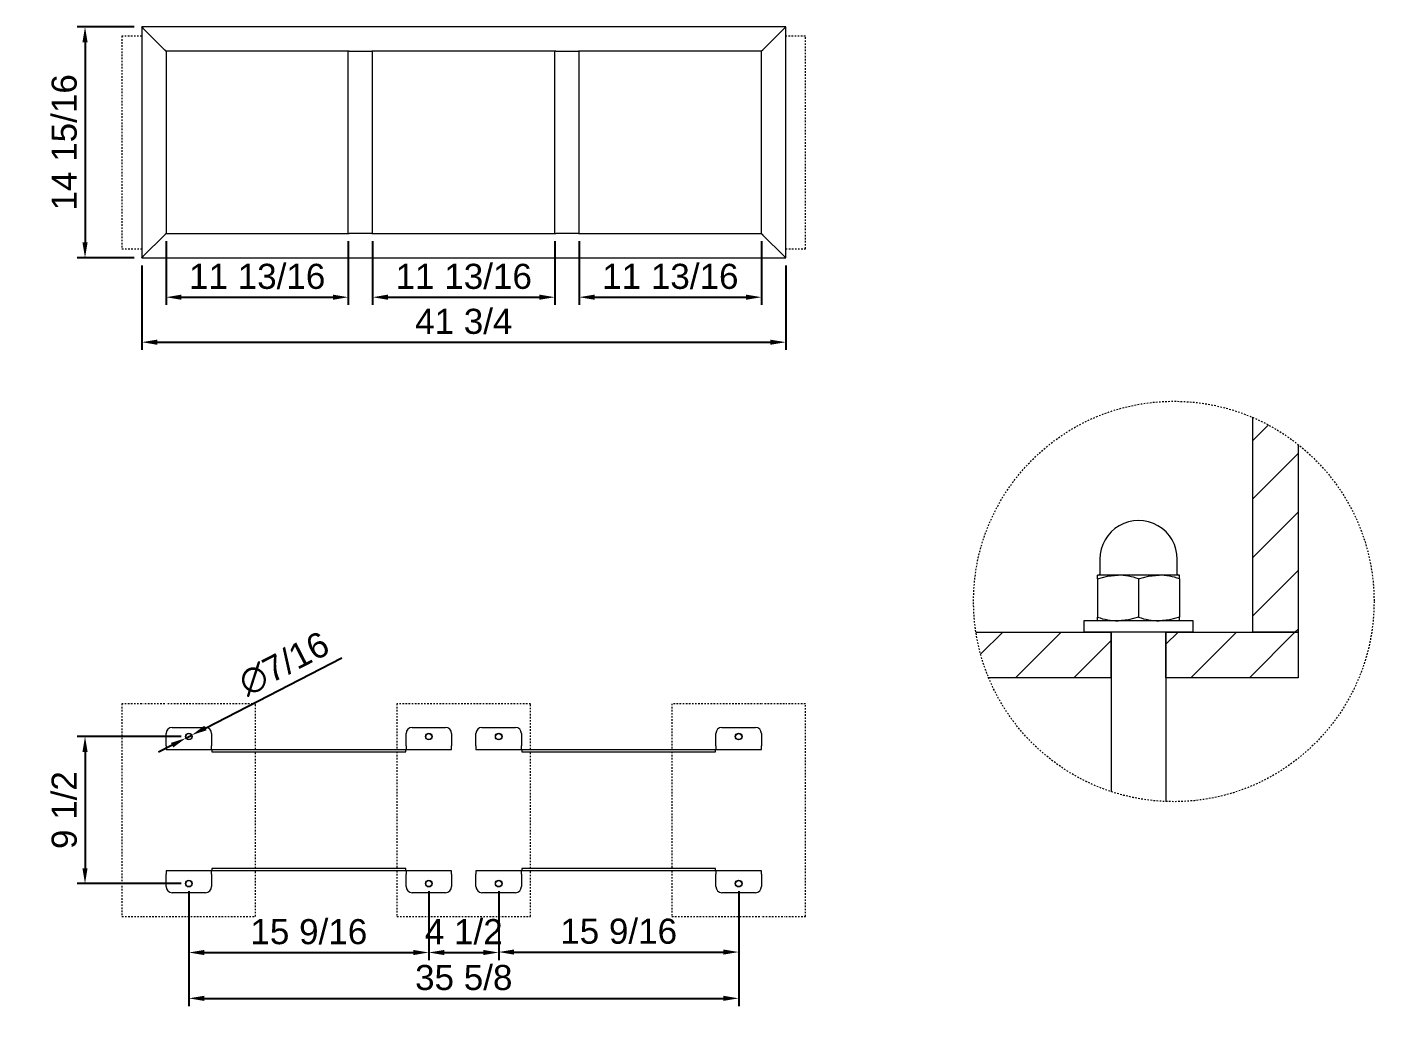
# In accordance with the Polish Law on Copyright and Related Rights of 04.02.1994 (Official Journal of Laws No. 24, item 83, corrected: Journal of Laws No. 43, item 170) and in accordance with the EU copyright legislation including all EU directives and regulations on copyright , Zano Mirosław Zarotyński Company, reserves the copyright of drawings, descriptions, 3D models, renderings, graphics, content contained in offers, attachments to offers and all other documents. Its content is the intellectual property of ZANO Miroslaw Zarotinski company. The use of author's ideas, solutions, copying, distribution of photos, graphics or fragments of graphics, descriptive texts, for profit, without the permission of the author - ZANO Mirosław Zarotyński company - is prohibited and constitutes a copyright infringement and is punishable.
# Model space of a CAD drawing. Header units: inches. Extents: x -9 to 150, y -1 to 126.
# Drawn here: x -2.2 to 85.1, y -1.3 to 62.7 of the extents above; entities that cross this region are included whole.
import ezdxf

# ---------------------------------------------------------------- set-up
doc = ezdxf.new("R2010")
doc.units = ezdxf.units.IN
doc.header["$PDSIZE"] = -1
doc.linetypes.add('HIDDEN', pattern=[1.905, 1.27, -0.635])
for name, color, linetype, lineweight in [('ZANO_R', 7, 'Continuous', 0), ('ZANO_R_przerywana', 250, 'HIDDEN', 0), ('ZANO_W', 1, 'Continuous', 0)]:
    doc.layers.add(name, color=color, linetype=linetype, lineweight=lineweight)
doc.styles.add('Arial', font='arial.ttf')
doc.styles.get("Standard").update_dxf_attribs({"font": 'ARIALUNI.TTF'})
doc.dimstyles.new('amerykanie', dxfattribs={"dimtxt": 50, "dimasz": 50, "dimexe": 0.5, "dimexo": 0.5, "dimgap": 1, "dimtad": 1, "dimdec": 0, "dimzin": 0, "dimlunit": 5, "dimtxsty": 'Standard', "dimcen": 0.09, "dimclrd": 1, "dimclre": 1, "dimclrt": 1, "dimazin": 0, "dimtfac": 1, "dimtdec": 0, "dimtmove": 0, "dimatfit": 3, "dimfxl": 1, "dimtzin": 0, "dimarcsym": 1})

# ---------------------------------------------------------------- blocks, each defined once
blk = doc.blocks.new('*D389')
at = {"layer": 'Defpoints', "color": 0}
for p in [(5.288, 62.715), (1.612, 47.756), (5.29, 47.756)]:
    blk.add_point(p, dxfattribs=at)
at = {"layer": 'ZANO_W', "color": 1, "lineweight": -2}
for p, q in [((4.788, 62.715), (1.112, 62.715)), ((1.612, 61.715), (1.612, 48.756)), ((4.79, 47.756), (1.112, 47.756))]:
    blk.add_line(p, q, dxfattribs=at)
at = {"layer": 'ZANO_W', "color": 1}
for points in [[(1.779, 61.715), (1.445, 61.715), (1.612, 62.715)], [(1.445, 48.756), (1.779, 48.756), (1.612, 47.756)]]:
    blk.add_solid(points, dxfattribs=at)
at = {"layer": 'ZANO_W', "color": 1, "insert": (0.272, 55.236), "char_height": 1.625, "attachment_point": 5, "rotation": 90, "style": 'Arial'}
blk.add_mtext('14 15/16', dxfattribs=at)
blk = doc.blocks.new('*D390')
at = {"layer": 'Defpoints', "color": 0}
for p in [(8.339, 16.726), (1.612, 7.198), (8.339, 7.198)]:
    blk.add_point(p, dxfattribs=at)
at = {"layer": 'ZANO_W', "color": 1, "lineweight": -2}
for p, q in [((7.839, 16.726), (1.112, 16.726)), ((1.612, 15.726), (1.612, 8.198)), ((7.839, 7.198), (1.112, 7.198))]:
    blk.add_line(p, q, dxfattribs=at)
at = {"layer": 'ZANO_W', "color": 1}
for points in [[(1.779, 15.726), (1.445, 15.726), (1.612, 16.726)], [(1.445, 8.198), (1.779, 8.198), (1.612, 7.198)]]:
    blk.add_solid(points, dxfattribs=at)
at = {"layer": 'ZANO_W', "color": 1, "insert": (0.272, 11.962), "char_height": 1.625, "attachment_point": 5, "rotation": 90, "style": 'Arial'}
blk.add_mtext('9 1/2', dxfattribs=at)
blk = doc.blocks.new('*D391')
at = {"layer": 'Defpoints', "color": 0}
for p in [(8.339, 7.198), (23.89, 7.198), (23.89, 2.733)]:
    blk.add_point(p, dxfattribs=at)
at = {"layer": 'ZANO_W', "color": 1, "lineweight": -2}
for p, q in [((8.339, 6.698), (8.339, 2.233)), ((23.89, 6.698), (23.89, 2.233)), ((9.339, 2.733), (22.89, 2.733))]:
    blk.add_line(p, q, dxfattribs=at)
at = {"layer": 'ZANO_W', "color": 1}
for points in [[(9.339, 2.899), (9.339, 2.566), (8.339, 2.733)], [(22.89, 2.566), (22.89, 2.899), (23.89, 2.733)]]:
    blk.add_solid(points, dxfattribs=at)
at = {"layer": 'ZANO_W', "color": 1, "insert": (16.115, 4.073), "char_height": 1.625, "attachment_point": 5, "style": 'Arial'}
blk.add_mtext('15 9/16', dxfattribs=at)
blk = doc.blocks.new('*D392')
at = {"layer": 'Defpoints', "color": 0}
for p in [(23.89, 7.198), (28.418, 7.198), (28.418, 2.733)]:
    blk.add_point(p, dxfattribs=at)
at = {"layer": 'ZANO_W', "color": 1, "lineweight": -2}
for p, q in [((23.89, 6.698), (23.89, 2.233)), ((28.418, 6.698), (28.418, 2.233)), ((24.89, 2.733), (27.418, 2.733))]:
    blk.add_line(p, q, dxfattribs=at)
at = {"layer": 'ZANO_W', "color": 1}
for points in [[(24.89, 2.899), (24.89, 2.566), (23.89, 2.733)], [(27.418, 2.566), (27.418, 2.899), (28.418, 2.733)]]:
    blk.add_solid(points, dxfattribs=at)
at = {"layer": 'ZANO_W', "color": 1, "insert": (26.154, 4.073), "char_height": 1.625, "attachment_point": 5, "style": 'Arial'}
blk.add_mtext('4 1/2', dxfattribs=at)
blk = doc.blocks.new('*D393')
at = {"layer": 'Defpoints', "color": 0}
for p in [(28.418, 7.198), (43.969, 7.198), (43.969, 2.762)]:
    blk.add_point(p, dxfattribs=at)
at = {"layer": 'ZANO_W', "color": 1, "lineweight": -2}
for p, q in [((28.418, 6.698), (28.418, 2.262)), ((43.969, 6.698), (43.969, 2.262)), ((29.418, 2.762), (42.969, 2.762))]:
    blk.add_line(p, q, dxfattribs=at)
at = {"layer": 'ZANO_W', "color": 1}
for points in [[(29.418, 2.929), (29.418, 2.596), (28.418, 2.762)], [(42.969, 2.596), (42.969, 2.929), (43.969, 2.762)]]:
    blk.add_solid(points, dxfattribs=at)
at = {"layer": 'ZANO_W', "color": 1, "insert": (36.193, 4.103), "char_height": 1.625, "attachment_point": 5, "style": 'Arial'}
blk.add_mtext('15 9/16', dxfattribs=at)
blk = doc.blocks.new('*D394')
at = {"layer": 'Defpoints', "color": 0}
for p in [(8.339, 7.198), (43.969, 7.198), (43.969, -0.239)]:
    blk.add_point(p, dxfattribs=at)
at = {"layer": 'ZANO_W', "color": 1, "lineweight": -2}
for p, q in [((8.339, 6.698), (8.339, -0.739)), ((43.969, 6.698), (43.969, -0.739)), ((9.339, -0.239), (42.969, -0.239))]:
    blk.add_line(p, q, dxfattribs=at)
at = {"layer": 'ZANO_W', "color": 1}
for points in [[(9.339, -0.072), (9.339, -0.405), (8.339, -0.239)], [(42.969, -0.405), (42.969, -0.072), (43.969, -0.239)]]:
    blk.add_solid(points, dxfattribs=at)
at = {"layer": 'ZANO_W', "color": 1, "insert": (26.154, 1.102), "char_height": 1.625, "attachment_point": 5, "style": 'Arial'}
blk.add_mtext('35 5/8', dxfattribs=at)
blk = doc.blocks.new('*D395')
at = {"layer": 'Defpoints', "color": 0}
for p in [(8.146, 16.627), (8.532, 16.825)]:
    blk.add_point(p, dxfattribs=at)
at = {"layer": 'ZANO_W', "color": 1, "lineweight": -2}
for p, q in [((9.421, 17.282), (18.244, 21.82)), ((8.146, 16.627), (8.532, 16.825)), ((7.257, 16.17), (6.368, 15.712))]:
    blk.add_line(p, q, dxfattribs=at)
at = {"layer": 'ZANO_W', "color": 1}
for points in [[(7.333, 16.021), (7.181, 16.318), (8.146, 16.627)], [(9.345, 17.431), (9.497, 17.134), (8.532, 16.825)]]:
    blk.add_solid(points, dxfattribs=at)
at = {"layer": 'ZANO_W', "color": 1, "insert": (14.508, 21.445), "char_height": 1.625, "attachment_point": 5, "rotation": 27.2169, "style": 'Arial'}
blk.add_mtext('∅7/16', dxfattribs=at)
blk = doc.blocks.new('*D396')
at = {"layer": 'Defpoints', "color": 0}
for p in [(6.863, 49.329), (18.674, 49.329), (18.674, 45.2)]:
    blk.add_point(p, dxfattribs=at)
at = {"layer": 'ZANO_W', "color": 1, "lineweight": -2}
for p, q in [((6.863, 48.829), (6.863, 44.7)), ((18.674, 48.829), (18.674, 44.7)), ((7.863, 45.2), (17.674, 45.2))]:
    blk.add_line(p, q, dxfattribs=at)
at = {"layer": 'ZANO_W', "color": 1}
for points in [[(7.863, 45.367), (7.863, 45.033), (6.863, 45.2)], [(17.674, 45.033), (17.674, 45.367), (18.674, 45.2)]]:
    blk.add_solid(points, dxfattribs=at)
at = {"layer": 'ZANO_W', "color": 1, "insert": (12.768, 46.541), "char_height": 1.625, "attachment_point": 5, "style": 'Arial'}
blk.add_mtext('11 13/16', dxfattribs=at)
blk = doc.blocks.new('*D397')
at = {"layer": 'Defpoints', "color": 0}
for p in [(20.248, 49.329), (32.059, 49.329), (32.059, 45.2)]:
    blk.add_point(p, dxfattribs=at)
at = {"layer": 'ZANO_W', "color": 1, "lineweight": -2}
for p, q in [((20.248, 48.829), (20.248, 44.7)), ((32.059, 48.829), (32.059, 44.7)), ((21.248, 45.2), (31.059, 45.2))]:
    blk.add_line(p, q, dxfattribs=at)
at = {"layer": 'ZANO_W', "color": 1}
for points in [[(21.248, 45.367), (21.248, 45.033), (20.248, 45.2)], [(31.059, 45.033), (31.059, 45.367), (32.059, 45.2)]]:
    blk.add_solid(points, dxfattribs=at)
at = {"layer": 'ZANO_W', "color": 1, "insert": (26.154, 46.541), "char_height": 1.625, "attachment_point": 5, "style": 'Arial'}
blk.add_mtext('11 13/16', dxfattribs=at)
blk = doc.blocks.new('*D398')
at = {"layer": 'Defpoints', "color": 0}
for p in [(33.634, 49.329), (45.445, 49.329), (45.445, 45.2)]:
    blk.add_point(p, dxfattribs=at)
at = {"layer": 'ZANO_W', "color": 1, "lineweight": -2}
for p, q in [((33.634, 48.829), (33.634, 44.7)), ((45.445, 48.829), (45.445, 44.7)), ((34.634, 45.2), (44.445, 45.2))]:
    blk.add_line(p, q, dxfattribs=at)
at = {"layer": 'ZANO_W', "color": 1}
for points in [[(34.634, 45.367), (34.634, 45.033), (33.634, 45.2)], [(44.445, 45.033), (44.445, 45.367), (45.445, 45.2)]]:
    blk.add_solid(points, dxfattribs=at)
at = {"layer": 'ZANO_W', "color": 1, "insert": (39.54, 46.541), "char_height": 1.625, "attachment_point": 5, "style": 'Arial'}
blk.add_mtext('11 13/16', dxfattribs=at)
blk = doc.blocks.new('*D399')
at = {"layer": 'Defpoints', "color": 0}
for p in [(5.288, 47.754), (47.02, 47.754), (47.02, 42.284)]:
    blk.add_point(p, dxfattribs=at)
at = {"layer": 'ZANO_W', "color": 1, "lineweight": -2}
for p, q in [((5.288, 47.254), (5.288, 41.784)), ((47.02, 47.254), (47.02, 41.784)), ((6.288, 42.284), (46.02, 42.284))]:
    blk.add_line(p, q, dxfattribs=at)
at = {"layer": 'ZANO_W', "color": 1}
for points in [[(6.288, 42.45), (6.288, 42.117), (5.288, 42.284)], [(46.02, 42.117), (46.02, 42.45), (47.02, 42.284)]]:
    blk.add_solid(points, dxfattribs=at)
at = {"layer": 'ZANO_W', "color": 1, "insert": (26.154, 43.625), "char_height": 1.625, "attachment_point": 5, "style": 'Arial'}
blk.add_mtext('41 3/4', dxfattribs=at)

msp = doc.modelspace()

# ---------------------------------------------------------------- linework, layer by layer
at = {"layer": 'ZANO_R'}
for p, q in [((5.28782, 62.71496), (5.28782, 47.75434)), ((47.02009, 62.71496), (5.28782, 62.71496)), ((5.38624, 62.61654), (6.76419, 61.23859)), ((45.54372, 61.23859), (46.92167, 62.61654)), ((47.02009, 47.75434), (47.02009, 62.71496)), ((6.86262, 61.14016), (6.86262, 49.32914)), ((18.72583, 61.14016), (6.86262, 61.14016)), ((18.67364, 49.32914), (18.67364, 61.14016)), ((18.72583, 61.14016), (18.92561, 61.14016)), ((18.92561, 61.14016), (19.99647, 61.14016)), ((19.99647, 61.14016), (20.19626, 61.14016)), ((32.11165, 61.14016), (20.19626, 61.14016)), ((20.24844, 49.32914), (20.24844, 61.14016)), ((32.05947, 49.32914), (32.05947, 61.14016)), ((32.11165, 61.14016), (32.31143, 61.14016)), ((32.31143, 61.14016), (33.3823, 61.14016)), ((33.3823, 61.14016), (33.58208, 61.14016)), ((45.44529, 61.14016), (33.58208, 61.14016)), ((33.63427, 49.32914), (33.63427, 61.14016)), ((45.44529, 49.32914), (45.44529, 61.14016)), ((5.38624, 47.85276), (6.76419, 49.23071)), ((6.86262, 49.32914), (18.72583, 49.32914)), ((18.92561, 49.32914), (18.72583, 49.32914)), ((19.99647, 49.32914), (18.92561, 49.32914)), ((20.19626, 49.32914), (19.99647, 49.32914)), ((20.19626, 49.32914), (32.11165, 49.32914)), ((32.31143, 49.32914), (32.11165, 49.32914)), ((33.3823, 49.32914), (32.31143, 49.32914)), ((33.58208, 49.32914), (33.3823, 49.32914)), ((33.58208, 49.32914), (45.44529, 49.32914)), ((45.54372, 49.23071), (46.92167, 47.85276)), ((5.28782, 47.75434), (47.02009, 47.75434)), ((77.26623, 37.41559), (77.26623, 23.49207)), ((77.26623, 35.89611), (78.29264, 36.92253)), ((77.26623, 32.10804), (80.21899, 35.0608)), ((80.21899, 35.6588), (80.21899, 23.49207)), ((77.26623, 28.31997), (80.21899, 31.27272)), ((67.37451, 28.21647), (67.37451, 27.25683)), ((72.39418, 27.25683), (72.39418, 28.21647)), ((67.22686, 26.94565), (67.22686, 27.18301)), ((68.55559, 27.18301), (67.22686, 27.18301)), ((67.22686, 26.94565), (67.87784, 27.11786)), ((67.87784, 27.11786), (68.55559, 27.18301)), ((71.21307, 27.18301), (68.55559, 27.18301)), ((69.88434, 26.94565), (70.53532, 27.11786)), ((70.53532, 27.11786), (71.21307, 27.18301)), ((72.54182, 27.18301), (71.21307, 27.18301)), ((72.54182, 26.94565), (72.54182, 27.18301)), ((77.26623, 24.5319), (80.21899, 27.48465)), ((67.22686, 26.94565), (67.22686, 24.46761)), ((69.88434, 26.94565), (69.88434, 24.46761)), ((72.54182, 26.94565), (72.54182, 24.46761)), ((67.22686, 24.23026), (67.22686, 24.46761)), ((69.88434, 24.46761), (69.23336, 24.2954)), ((72.54182, 24.46761), (71.89083, 24.2954)), ((72.54182, 24.23026), (72.54182, 24.46761)), ((66.34103, 24.23026), (66.34103, 23.49207)), ((73.42764, 24.23026), (66.34103, 24.23026)), ((69.23336, 24.2954), (68.55559, 24.23026)), ((71.89083, 24.2954), (71.21307, 24.23026)), ((73.42764, 23.49207), (73.42764, 24.23026)), ((80.01447, 23.49207), (80.21899, 23.69658)), ((59.34111, 23.49868), (68.11269, 23.49207)), ((59.64678, 22.06473), (61.08041, 23.49836)), ((61.90943, 20.53931), (64.86509, 23.49497)), ((65.6975, 20.53931), (68.11269, 22.9545)), ((73.42764, 23.49207), (66.34103, 23.49207)), ((68.11269, 20.53931), (68.11269, 23.49207)), ((68.11269, 23.49207), (68.11269, 13.15487)), ((71.65599, 20.53931), (71.65599, 23.49207)), ((71.65599, 23.49207), (80.21899, 23.49207)), ((71.65599, 23.49207), (71.65599, 12.51574)), ((71.65599, 22.70973), (72.43833, 23.49207)), ((73.27364, 20.53931), (76.2264, 23.49207)), ((77.06171, 20.53931), (80.01447, 23.49207)), ((80.21899, 23.49207), (77.26623, 23.49207)), ((68.11269, 20.53931), (60.10929, 20.53931)), ((80.21899, 20.53931), (71.65599, 20.53931)), ((6.86262, 16.11967), (6.86262, 16.92282)), ((7.25632, 17.31653), (9.42167, 17.31653)), ((9.81537, 16.92282), (9.81537, 16.11967)), ((22.4138, 16.11967), (22.4138, 16.92282)), ((22.8075, 17.31653), (24.97285, 17.31653)), ((25.36655, 16.92282), (25.36655, 16.11967)), ((26.94136, 16.11967), (26.94136, 16.92282)), ((27.33506, 17.31653), (29.50041, 17.31653)), ((29.89411, 16.92282), (29.89411, 16.11967)), ((42.49253, 16.11967), (42.49253, 16.92282)), ((42.88624, 17.31653), (45.05159, 17.31653)), ((45.44529, 16.92282), (45.44529, 16.11967)), ((6.86262, 16.11967), (6.86262, 15.88876)), ((6.86262, 15.88876), (9.81537, 15.88876)), ((9.81537, 15.88876), (9.81537, 16.11967)), ((9.83112, 15.8992), (9.83112, 15.74172)), ((9.83112, 15.8992), (22.39805, 15.8992)), ((9.83112, 15.74172), (22.39805, 15.74172)), ((22.39805, 15.74172), (22.39805, 15.8992)), ((22.4138, 16.11967), (22.4138, 15.88876)), ((22.4138, 15.88876), (25.36655, 15.88876)), ((25.36655, 15.88876), (25.36655, 16.11967)), ((26.94136, 16.11967), (26.94136, 15.88876)), ((26.94136, 15.88876), (29.89411, 15.88876)), ((29.89411, 15.88876), (29.89411, 16.11967)), ((29.90986, 15.8992), (29.90986, 15.74172)), ((29.90986, 15.8992), (42.47679, 15.8992)), ((29.90986, 15.74172), (42.47679, 15.74172)), ((42.47679, 15.74172), (42.47679, 15.8992)), ((42.49253, 16.11967), (42.49253, 15.88876)), ((42.49253, 15.88876), (45.44529, 15.88876)), ((45.44529, 15.88876), (45.44529, 16.11967)), ((6.86262, 8.03563), (6.86262, 7.80472)), ((9.81537, 8.03563), (6.86262, 8.03563)), ((9.81537, 7.80472), (9.81537, 8.03563)), ((22.39805, 8.18267), (9.83112, 8.18267)), ((9.83112, 8.18267), (9.83112, 8.02519)), ((22.39805, 8.02519), (9.83112, 8.02519)), ((22.39805, 8.02519), (22.39805, 8.18267)), ((22.4138, 8.03563), (22.4138, 7.80472)), ((25.36655, 8.03563), (22.4138, 8.03563)), ((25.36655, 7.80472), (25.36655, 8.03563)), ((26.94136, 8.03563), (26.94136, 7.80472)), ((29.89411, 8.03563), (26.94136, 8.03563)), ((29.89411, 7.80472), (29.89411, 8.03563)), ((42.47679, 8.18267), (29.90986, 8.18267)), ((29.90986, 8.18267), (29.90986, 8.02519)), ((42.47679, 8.02519), (29.90986, 8.02519)), ((42.47679, 8.02519), (42.47679, 8.18267)), ((45.44529, 8.03563), (42.49253, 8.03563)), ((42.49253, 8.03563), (42.49253, 7.80472)), ((45.44529, 7.80472), (45.44529, 8.03563)), ((6.86262, 7.00157), (6.86262, 7.80472)), ((9.81537, 7.80472), (9.81537, 7.00157)), ((22.4138, 7.00157), (22.4138, 7.80472)), ((25.36655, 7.80472), (25.36655, 7.00157)), ((26.94136, 7.00157), (26.94136, 7.80472)), ((29.89411, 7.80472), (29.89411, 7.00157)), ((42.49253, 7.00157), (42.49253, 7.80472)), ((45.44529, 7.80472), (45.44529, 7.00157)), ((9.42167, 6.60787), (7.25632, 6.60787)), ((24.97285, 6.60787), (22.8075, 6.60787)), ((29.50041, 6.60787), (27.33506, 6.60787)), ((45.05159, 6.60787), (42.88624, 6.60787))]:
    msp.add_line(p, q, dxfattribs=at)
at = {"layer": 'ZANO_R', "flags": 128}
for points in [[(5.28782, 62.71496), (5.28971, 62.71307), (5.29531, 62.70747), (5.3044, 62.69838), (5.31664, 62.68614), (5.33156, 62.67122), (5.34858, 62.6542), (5.36704, 62.63574), (5.38624, 62.61654)], [(5.38624, 62.61654), (5.36704, 62.63574), (5.34858, 62.6542), (5.33156, 62.67122), (5.31664, 62.68614), (5.3044, 62.69838), (5.29531, 62.70747), (5.28971, 62.71307), (5.28782, 62.71496)], [(46.92167, 62.61654), (46.93876, 62.63363), (46.95533, 62.6502), (46.97088, 62.66575), (46.98494, 62.67981), (46.99707, 62.69194), (47.00691, 62.70178), (47.01416, 62.70903), (47.0186, 62.71347), (47.02009, 62.71496)], [(47.02009, 62.71496), (47.0186, 62.71347), (47.01416, 62.70903), (47.00691, 62.70178), (46.99707, 62.69194), (46.98494, 62.67981), (46.97088, 62.66575), (46.95533, 62.6502), (46.93876, 62.63363), (46.92167, 62.61654)], [(6.76419, 61.23859), (6.7834, 61.21938), (6.80186, 61.20092), (6.81888, 61.1839), (6.83379, 61.16899), (6.84603, 61.15675), (6.85513, 61.14765), (6.86073, 61.14205), (6.86262, 61.14016)], [(6.86262, 61.14016), (6.86073, 61.14205), (6.85513, 61.14765), (6.84603, 61.15675), (6.83379, 61.16899), (6.81888, 61.1839), (6.80186, 61.20092), (6.7834, 61.21938), (6.76419, 61.23859)], [(45.44529, 61.14016), (45.44718, 61.14205), (45.45278, 61.14765), (45.46188, 61.15675), (45.47412, 61.16899), (45.48903, 61.1839), (45.50605, 61.20092), (45.52451, 61.21938), (45.54372, 61.23859)], [(45.54372, 61.23859), (45.52451, 61.21938), (45.50605, 61.20092), (45.48903, 61.1839), (45.47412, 61.16899), (45.46188, 61.15675), (45.45278, 61.14765), (45.44718, 61.14205), (45.44529, 61.14016)], [(6.76419, 49.23071), (6.7834, 49.24992), (6.80186, 49.26838), (6.81888, 49.2854), (6.83379, 49.30031), (6.84603, 49.31255), (6.85513, 49.32165), (6.86073, 49.32725), (6.86262, 49.32914)], [(6.86262, 49.32914), (6.86112, 49.32764), (6.85668, 49.3232), (6.84943, 49.31595), (6.83959, 49.30611), (6.82746, 49.29398), (6.81341, 49.27993), (6.79786, 49.26438), (6.78128, 49.24781), (6.76419, 49.23071)], [(45.44529, 49.32914), (45.44679, 49.32764), (45.45123, 49.3232), (45.45848, 49.31595), (45.46832, 49.30611), (45.48045, 49.29398), (45.4945, 49.27993), (45.51005, 49.26438), (45.52662, 49.24781), (45.54372, 49.23071)], [(45.54372, 49.23071), (45.52451, 49.24992), (45.50605, 49.26838), (45.48903, 49.2854), (45.47412, 49.30031), (45.46188, 49.31255), (45.45278, 49.32165), (45.44718, 49.32725), (45.44529, 49.32914)], [(5.28782, 47.75434), (5.28971, 47.75623), (5.29531, 47.76183), (5.3044, 47.77092), (5.31664, 47.78316), (5.33156, 47.79808), (5.34858, 47.8151), (5.36704, 47.83356), (5.38624, 47.85276)], [(5.38624, 47.85276), (5.36704, 47.83356), (5.34858, 47.8151), (5.33156, 47.79808), (5.31664, 47.78316), (5.3044, 47.77092), (5.29531, 47.76183), (5.28971, 47.75623), (5.28782, 47.75434)], [(46.92167, 47.85276), (46.94087, 47.83356), (46.95933, 47.8151), (46.97635, 47.79808), (46.99126, 47.78316), (47.00351, 47.77092), (47.0126, 47.76183), (47.0182, 47.75623), (47.02009, 47.75434)], [(47.02009, 47.75434), (47.0182, 47.75623), (47.0126, 47.76183), (47.00351, 47.77092), (46.99126, 47.78316), (46.97635, 47.79808), (46.95933, 47.8151), (46.94087, 47.83356), (46.92167, 47.85276)]]:
    msp.add_lwpolyline(points, dxfattribs=at)
at = {"layer": 'ZANO_R'}
msp.add_lwpolyline([(80.21899, 23.49207), (80.21899, 20.53931)], dxfattribs=at)
for centre, radius in [((8.339, 16.72597), 0.21654), ((8.339, 16.72597), 0.19685), ((23.89018, 16.72597), 0.21654), ((23.89018, 16.72597), 0.19685), ((28.41773, 16.72597), 0.21654), ((28.41773, 16.72597), 0.19685), ((43.96891, 16.72597), 0.21654), ((43.96891, 16.72597), 0.19685), ((8.339, 7.19842), 0.21654), ((8.339, 7.19842), 0.19685), ((23.89018, 7.19842), 0.21654), ((23.89018, 7.19842), 0.19685), ((28.41773, 7.19842), 0.21654), ((28.41773, 7.19842), 0.19685), ((43.96891, 7.19842), 0.21654), ((43.96891, 7.19842), 0.19685)]:
    msp.add_circle(centre, radius, dxfattribs=at)
for centre, radius, start, end in [((69.88434, 28.21648), 2.50984, 359.9997308, 180.0002692), ((67.30067, 27.25685), 0.07383, 270.0029354, 359.9902351), ((68.52162, 23.15495), 4.02821, 70.2269566, 89.5167659), ((71.1791, 23.15495), 4.02821, 70.2269566, 89.5167659), ((72.46801, 27.25685), 0.07383, 180.0097649, 269.9970646), ((68.5896, 28.25857), 4.02846, 250.2279308, 269.5162644), ((71.24709, 28.25857), 4.02846, 250.2279308, 269.5162644), ((7.25632, 16.92282), 0.3937, 90, 180), ((9.42167, 16.92282), 0.3937, 0, 90), ((22.8075, 16.92282), 0.3937, 90, 180), ((24.97285, 16.92282), 0.3937, 0, 90), ((27.33506, 16.92282), 0.3937, 90, 180), ((29.50041, 16.92282), 0.3937, 0, 90), ((42.88624, 16.92282), 0.3937, 90, 180), ((45.05159, 16.92282), 0.3937, 0, 90), ((7.25632, 7.00157), 0.3937, 180, 270), ((9.42167, 7.00157), 0.3937, 270, 0), ((22.8075, 7.00157), 0.3937, 180, 270), ((24.97285, 7.00157), 0.3937, 270, 0), ((27.33506, 7.00157), 0.3937, 180, 270), ((29.50041, 7.00157), 0.3937, 270, 0), ((42.88624, 7.00157), 0.3937, 180, 270), ((45.05159, 7.00157), 0.3937, 270, 0)]:
    msp.add_arc(centre, radius, start, end, dxfattribs=at)
at = {"layer": 'ZANO_R_przerywana', "ltscale": 0.05}
for p, q in [((5.28782, 62.12441), (4.00829, 62.12441)), ((4.00829, 62.12441), (4.00829, 48.34489)), ((48.29962, 62.12441), (47.02009, 62.12441)), ((48.29962, 48.34489), (48.29962, 62.12441)), ((4.00829, 48.34489), (5.28782, 48.34489)), ((47.02009, 48.34489), (48.29962, 48.34489)), ((4.00829, 18.85196), (4.00829, 5.07243)), ((5.28782, 18.85196), (4.00829, 18.85196)), ((6.78388, 18.85196), (5.36656, 18.85196)), ((12.6697, 18.85196), (6.86262, 18.85196)), ((12.6697, 15.8992), (12.6697, 18.85196)), ((21.82325, 18.85196), (21.82325, 15.8992)), ((30.48466, 18.85196), (21.82325, 18.85196)), ((30.48466, 15.8992), (30.48466, 18.85196)), ((45.44529, 18.85196), (39.6382, 18.85196)), ((39.6382, 18.85196), (39.6382, 15.8992)), ((46.94135, 18.85196), (45.52403, 18.85196)), ((48.29962, 18.85196), (47.02009, 18.85196)), ((48.29962, 5.07243), (48.29962, 18.85196)), ((12.6697, 8.18267), (12.6697, 15.74172)), ((21.82325, 15.74172), (21.82325, 8.18267)), ((30.48466, 8.18267), (30.48466, 15.74172)), ((39.6382, 15.74172), (39.6382, 8.18267)), ((12.6697, 5.07243), (12.6697, 8.02519)), ((21.82325, 8.02519), (21.82325, 5.07243)), ((30.48466, 5.07243), (30.48466, 8.02519)), ((39.6382, 8.02519), (39.6382, 5.07243)), ((4.00829, 5.07243), (5.28782, 5.07243)), ((5.36656, 5.07243), (6.78388, 5.07243)), ((6.86262, 5.07243), (12.6697, 5.07243)), ((21.82325, 5.07243), (30.48466, 5.07243)), ((39.6382, 5.07243), (45.44529, 5.07243)), ((45.52403, 5.07243), (46.94135, 5.07243)), ((47.02009, 5.07243), (48.29962, 5.07243))]:
    msp.add_line(p, q, dxfattribs=at)
at = {"layer": 'ZANO_R_przerywana', "color": 1, "ltscale": 0.05}
msp.add_circle((72.16566, 25.48286), 12.97713, dxfattribs=at)

# ---------------------------------------------------------------- dimensions: what is measured, and where the dimension line sits
at = {"layer": 'ZANO_W'}
for base, p1, p2, picture, middle in [((1.61215, 47.75623), (5.28782, 62.71496), (5.28971, 47.75623), '*D389', (0.27194, 55.2356)), ((1.612147, 7.198416), (8.338997, 16.725974), (8.338997, 7.198416), '*D390', (0.271936, 11.962195))]:
    dim = msp.add_linear_dim(base=base, p1=p1, p2=p2, angle=90, dimstyle='amerykanie', override={"dimtxt": 1.625, "dimasz": 1, "dimgap": 0.5, "dimdec": 4, "dimtxsty": 'Arial', "dimaunit": 1, "dimadec": 1, "dimtdec": 4, "dimtmove": 1, "dimfrac": 2}, dxfattribs=at)
    dim.commit()
    dim.dimension.update_dxf_attribs({"geometry": picture, "text_midpoint": middle})
for base, p1, p2, picture, middle in [((18.67364, 45.20007), (6.86262, 49.32914), (18.67364, 49.32914), '*D396', (12.76813, 46.54083)), ((32.05947, 45.20007), (20.24844, 49.32914), (32.05947, 49.32914), '*D397', (26.15395, 46.54083)), ((45.44529, 45.20007), (33.63427, 49.32914), (45.44529, 49.32914), '*D398', (39.53978, 46.54083)), ((47.02009, 42.28375), (5.28782, 47.75434), (47.02009, 47.75434), '*D399', (26.15395, 43.62452)), ((23.89018, 2.73263), (8.339, 7.19842), (23.89018, 7.19842), '*D391', (16.11459, 4.07284)), ((43.96891, -0.23878), (8.339, 7.19842), (43.96891, 7.19842), '*D394', (26.15395, 1.10199)), ((43.96891, 2.7624), (28.41773, 7.19842), (43.96891, 7.19842), '*D393', (36.19332, 4.10261))]:
    dim = msp.add_linear_dim(base=base, p1=p1, p2=p2, dimstyle='amerykanie', override={"dimtxt": 1.625, "dimasz": 1, "dimgap": 0.5, "dimdec": 4, "dimtxsty": 'Arial', "dimaunit": 1, "dimadec": 1, "dimtdec": 4, "dimtmove": 1, "dimfrac": 2}, dxfattribs=at)
    dim.commit()
    dim.dimension.update_dxf_attribs({"geometry": picture, "text_midpoint": middle})
dim = msp.add_diameter_dim_2p(p1=(8.14644, 16.62694), p2=(8.53156, 16.82501), dimstyle='amerykanie', override={"dimtxt": 1.625, "dimasz": 1, "dimgap": 0.5, "dimdec": 4, "dimtxsty": 'Arial', "dimaunit": 1, "dimadec": 1, "dimtdec": 4, "dimtmove": 1, "dimfrac": 2}, dxfattribs=at)
dim.commit()
dim.dimension.update_dxf_attribs({"geometry": '*D395', "text_midpoint": (15.13726, 20.22234), "dimtype": 163})
dim = msp.add_linear_dim(base=(28.417734, 2.732627), p1=(23.890176, 7.198416), p2=(28.417734, 7.198416), dimstyle='amerykanie', override={"dimtxt": 1.625, "dimasz": 1, "dimgap": 0.5, "dimdec": 4, "dimtxsty": 'Arial', "dimaunit": 1, "dimadec": 1, "dimtdec": 4, "dimtmove": 1, "dimfrac": 2}, dxfattribs=at)
dim.commit()
dim.dimension.update_dxf_attribs({"geometry": '*D392', "text_midpoint": (26.153955, 2.732627), "dimtype": 160})

doc.saveas('drawing.dxf')
